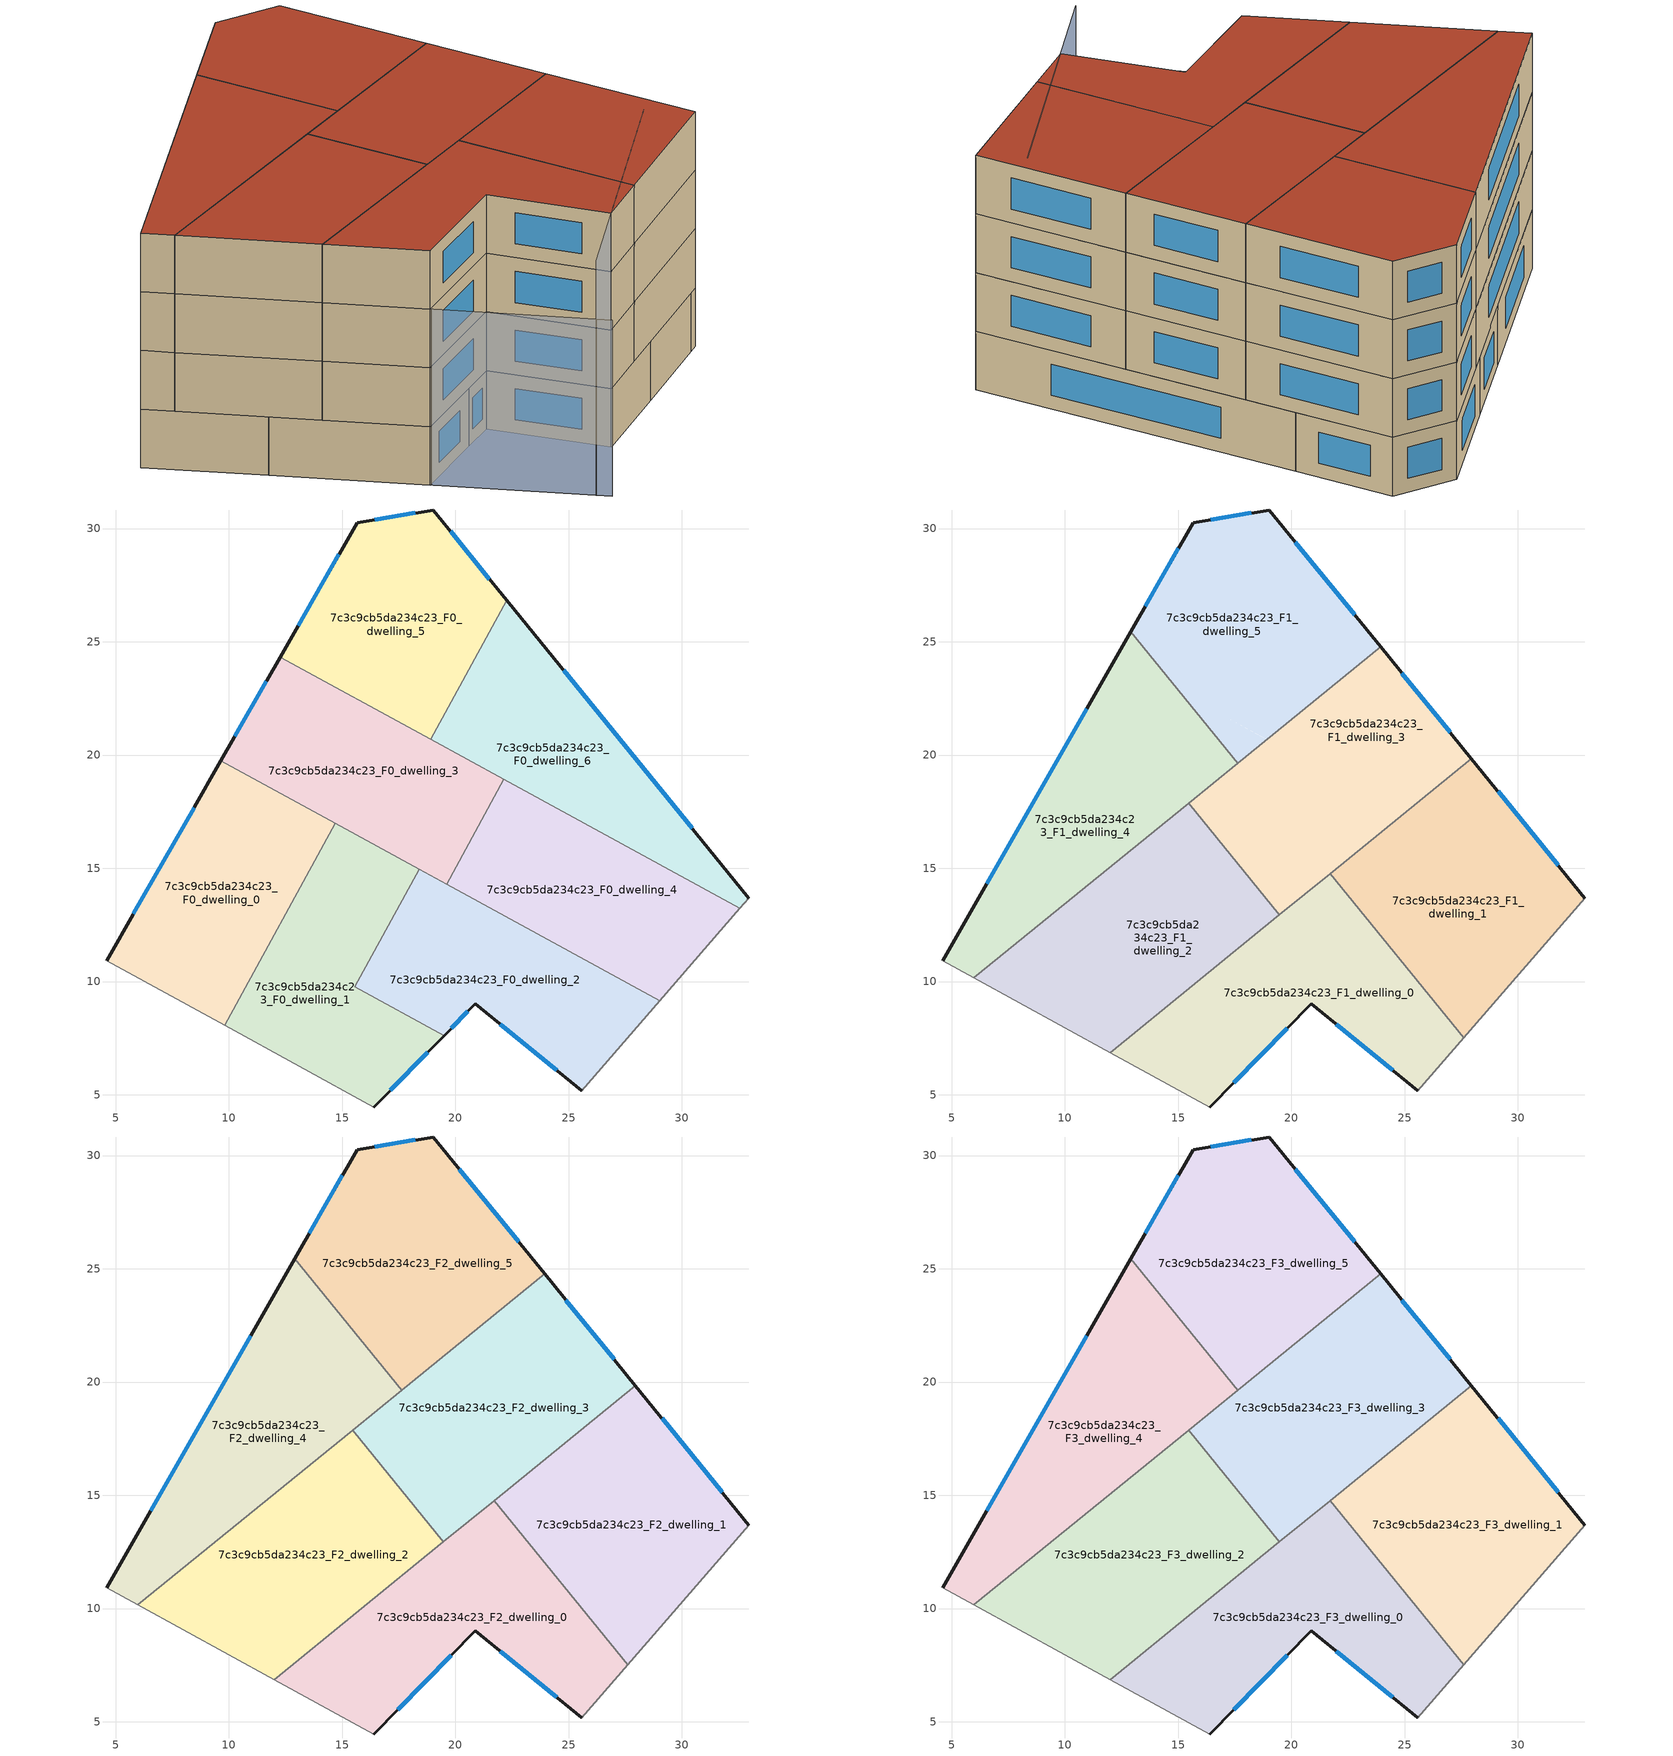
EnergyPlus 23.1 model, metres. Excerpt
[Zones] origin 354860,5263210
7c3c9cb5da234c23_F0_dwelling_0
 floor ground (EU_floor_Construction): 14.7,16.99 9.82,8.06 4.6,10.92 9.65,19.75 z0
 wall outside (EU_wall_Construction): 9.65,19.75 4.6,10.92 z0:3
 wall to 7c3c9cb5da234c23_F0_dwelling_1 (EU_wall_Construction): 9.82,8.06 14.7,16.99 z0:3
 wall adiabatic (EU_wall_Construction): 4.6,10.92 9.82,8.06 z0:3
 wall to 7c3c9cb5da234c23_F0_dwelling_3 (EU_wall_Construction): 14.7,16.99 9.65,19.75 z0:3
 window (EU_Window_Construction): 8.46,17.68 5.79,12.99 z0.7:2.3
7c3c9cb5da234c23_F0_dwelling_1
 floor ground (EU_floor_Construction): 18.41,14.96 15.57,9.76 19.5,7.61 16.4,4.46 9.82,8.06 14.7,16.99 z0
 wall outside (EU_wall_Construction): 16.4,4.46 19.5,7.61 z0:3
 wall to 7c3c9cb5da234c23_F0_dwelling_2 (EU_wall_Construction): 19.5,7.61 15.57,9.76 18.41,14.96 z0:3
 wall adiabatic (EU_wall_Construction): 9.82,8.06 16.4,4.46 z0:3
 wall to 7c3c9cb5da234c23_F0_dwelling_3 (EU_wall_Construction): 18.41,14.96 14.7,16.99 z0:3
 window (EU_Window_Construction): 17.13,5.2 18.77,6.87 z0.7:2.3
7c3c9cb5da234c23_F0_dwelling_2
 floor ground (EU_floor_Construction): 29.03,9.16 25.57,5.18 20.88,9.01 19.5,7.61 15.57,9.76 18.41,14.96 z0
 wall outside (EU_wall_Construction): 19.5,7.61 20.88,9.01 25.57,5.18 z0:3
 wall adiabatic (EU_wall_Construction): 25.57,5.18 29.03,9.16 z0:3
 wall to 7c3c9cb5da234c23_F0_dwelling_4 (EU_wall_Construction): 29.03,9.16 19.62,14.3 z0:3
 wall to 7c3c9cb5da234c23_F0_dwelling_3 (EU_wall_Construction): 19.62,14.3 18.41,14.96 z0:3
 window (EU_Window_Construction): 21.98,8.11 24.47,6.08 / 19.83,7.94 20.56,8.68 z0.7:2.3
 ceiling adiabatic (EU_roof_Construction): 19.48,12.95 15.57,9.76 20.53,13.8 18.41,14.96 18.18,14.54 z3
7c3c9cb5da234c23_F0_dwelling_3
 floor ground (EU_floor_Construction): 22.14,18.92 19.62,14.3 9.65,19.75 12.27,24.32 z0
 wall outside (EU_wall_Construction): 12.27,24.32 9.65,19.75 z0:3
 wall to 7c3c9cb5da234c23_F0_dwelling_4 (EU_wall_Construction): 19.62,14.3 22.14,18.92 z0:3
 wall to 7c3c9cb5da234c23_F0_dwelling_5 (EU_wall_Construction): 18.91,20.69 12.27,24.32 z0:3
 wall to 7c3c9cb5da234c23_F0_dwelling_6 (EU_wall_Construction): 22.14,18.93 18.91,20.69 z0:3
 window (EU_Window_Construction): 11.65,23.25 10.27,20.82 z0.7:2.3
 ceiling adiabatic (EU_roof_Construction): 17.37,15.53 15.47,17.88 17.64,19.64 15.08,22.79 12.27,24.32 9.65,19.75 z3
7c3c9cb5da234c23_F0_dwelling_4
 floor ground (EU_floor_Construction): 32.57,13.23 29.03,9.16 19.62,14.3 22.14,18.92 z0
 wall adiabatic (EU_wall_Construction): 29.03,9.16 32.57,13.23 z0:3
 wall to 7c3c9cb5da234c23_F0_dwelling_6 (EU_wall_Construction): 32.57,13.23 22.14,18.92 z0:3
7c3c9cb5da234c23_F0_dwelling_5
 floor ground (EU_floor_Construction): 19.03,30.82 22.27,26.84 18.91,20.69 12.27,24.32 15.66,30.26 z0
 wall outside (EU_wall_Construction): 22.27,26.84 19.03,30.82 15.66,30.26 12.27,24.32 z0:3
 wall to 7c3c9cb5da234c23_F0_dwelling_6 (EU_wall_Construction): 18.91,20.69 22.27,26.84 z0:3
 window (EU_Window_Construction): 18.24,30.69 16.45,30.39 / 21.5,27.77 19.79,29.88 / 14.86,28.86 13.06,25.72 z0.7:2.3
7c3c9cb5da234c23_F0_dwelling_6
 floor ground (EU_floor_Construction): 22.27,26.84 32.96,13.68 32.57,13.23 18.91,20.69 z0
 wall outside (EU_wall_Construction): 32.96,13.68 22.27,26.84 z0:3
 wall adiabatic (EU_wall_Construction): 32.57,13.23 32.96,13.68 z0:3
 window (EU_Window_Construction): 30.45,16.77 24.78,23.75 z0.7:2.3
7c3c9cb5da234c23_F1_dwelling_0
 floor to 7c3c9cb5da234c23_F0_dwelling_2 (EU_floor_Construction): 24.08,11.86 27.61,7.53 25.57,5.18 20.88,9.01 19.5,7.61 15.57,9.76 20.53,13.8 z3
 floor to 7c3c9cb5da234c23_F0_dwelling_1 (EU_floor_Construction): 19.5,7.61 16.4,4.46 12,6.87 15.57,9.77 z3
 floor to 7c3c9cb5da234c23_F0_dwelling_4 (EU_floor_Construction): 21.72,14.77 24.08,11.86 20.53,13.81 z3
 floor adiabatic (EU_floor_Construction): 19.5,7.61 15.57,9.76 12,6.87 15.57,9.77 z3
 wall outside (EU_wall_Construction): 16.4,4.46 20.88,9.01 25.57,5.18 z3:6
 wall adiabatic (EU_wall_Construction): 12,6.87 16.4,4.46 / 25.57,5.18 27.61,7.53 z3:6
 wall to 7c3c9cb5da234c23_F1_dwelling_1 (EU_wall_Construction): 27.61,7.53 21.72,14.77 z3:6
 wall to 7c3c9cb5da234c23_F1_dwelling_2 (EU_wall_Construction): 19.48,12.95 12,6.87 z3:6
 wall to 7c3c9cb5da234c23_F1_dwelling_3 (EU_wall_Construction): 21.72,14.77 19.48,12.95 z3:6
 window (EU_Window_Construction): 21.98,8.11 24.47,6.08 / 17.45,5.53 19.83,7.94 z3.7:5.3
7c3c9cb5da234c23_F1_dwelling_1
 floor to 7c3c9cb5da234c23_F0_dwelling_4 (EU_floor_Construction): 32.57,13.23 29.03,9.16 24.08,11.86 21.72,14.77 24.94,17.39 z3
 floor to 7c3c9cb5da234c23_F0_dwelling_2 (EU_floor_Construction): 29.03,9.16 27.61,7.53 24.08,11.86 z3
 floor to 7c3c9cb5da234c23_F0_dwelling_6 (EU_floor_Construction): 27.95,19.84 32.96,13.68 32.57,13.23 24.94,17.39 z3
 wall outside (EU_wall_Construction): 32.96,13.68 27.95,19.84 z3:6
 wall adiabatic (EU_wall_Construction): 27.61,7.53 32.96,13.68 z3:6
 wall to 7c3c9cb5da234c23_F1_dwelling_3 (EU_wall_Construction): 27.95,19.84 21.72,14.77 z3:6
 window (EU_Window_Construction): 31.79,15.13 29.13,18.4 z3.7:5.3
7c3c9cb5da234c23_F1_dwelling_2
 floor to 7c3c9cb5da234c23_F0_dwelling_1 (EU_floor_Construction): 17.37,15.53 18.18,14.54 15.57,9.77 12,6.87 9.82,8.06 14.7,16.99 z3
 floor to 7c3c9cb5da234c23_F0_dwelling_0 (EU_floor_Construction): 14.7,16.99 9.82,8.06 5.98,10.16 14.51,17.1 z3
 floor to 7c3c9cb5da234c23_F0_dwelling_2 (EU_floor_Construction): 18.18,14.54 19.48,12.95 15.57,9.77 z3
 floor adiabatic (EU_floor_Construction): 15.47,17.88 17.37,15.53 14.51,17.1 z3
 wall to 7c3c9cb5da234c23_F1_dwelling_3 (EU_wall_Construction): 19.48,12.95 15.47,17.88 z3:6
 wall adiabatic (EU_wall_Construction): 5.98,10.16 12,6.87 z3:6
 wall to 7c3c9cb5da234c23_F1_dwelling_4 (EU_wall_Construction): 15.47,17.88 5.98,10.16 z3:6
7c3c9cb5da234c23_F1_dwelling_3
 floor to 7c3c9cb5da234c23_F0_dwelling_3 (EU_floor_Construction): 22.14,18.92 19.62,14.3 17.37,15.53 15.47,17.88 18.92,20.69 z3
 floor to 7c3c9cb5da234c23_F0_dwelling_6 (EU_floor_Construction): 23.94,24.77 27.95,19.84 24.94,17.39 18.92,20.69 z3
 floor to 7c3c9cb5da234c23_F0_dwelling_1 (EU_floor_Construction): 18.41,14.96 18.18,14.54 17.37,15.53 z3
 floor to 7c3c9cb5da234c23_F0_dwelling_4 (EU_floor_Construction): 24.94,17.39 20.53,13.81 19.62,14.3 22.14,18.92 z3
 floor adiabatic (EU_floor_Construction): 20.53,13.81 19.48,12.95 18.18,14.54 18.41,14.96 18.02,15.18 z3
 wall outside (EU_wall_Construction): 27.95,19.84 23.94,24.77 z3:6
 wall to 7c3c9cb5da234c23_F1_dwelling_5 (EU_wall_Construction): 23.94,24.77 17.64,19.64 z3:6
 wall to 7c3c9cb5da234c23_F1_dwelling_4 (EU_wall_Construction): 17.64,19.64 15.46,17.88 z3:6
 window (EU_Window_Construction): 27.01,21 24.88,23.62 z3.7:5.3
7c3c9cb5da234c23_F1_dwelling_4
 floor to 7c3c9cb5da234c23_F0_dwelling_0 (EU_floor_Construction): 14.51,17.1 5.98,10.16 4.6,10.92 9.65,19.75 z3
 floor adiabatic (EU_floor_Construction): 15.08,22.79 17.64,19.64 14.51,17.1 9.65,19.75 12.27,24.32 z3
 floor to 7c3c9cb5da234c23_F0_dwelling_5 (EU_floor_Construction): 12.91,25.45 15.08,22.79 12.27,24.32 z3
 wall outside (EU_wall_Construction): 12.91,25.45 4.6,10.92 z3:6
 wall to 7c3c9cb5da234c23_F1_dwelling_5 (EU_wall_Construction): 17.64,19.64 12.91,25.45 z3:6
 wall adiabatic (EU_wall_Construction): 4.6,10.92 5.98,10.16 z3:6
 window (EU_Window_Construction): 10.96,22.04 6.55,14.33 z3.7:5.3
7c3c9cb5da234c23_F1_dwelling_5
 floor to 7c3c9cb5da234c23_F0_dwelling_5 (EU_floor_Construction): 19.03,30.82 22.27,26.84 18.91,20.69 15.08,22.79 12.91,25.45 15.66,30.26 z3
 floor to 7c3c9cb5da234c23_F0_dwelling_6 (EU_floor_Construction): 22.27,26.84 23.94,24.77 18.92,20.69 18.91,20.69 z3
 floor to 7c3c9cb5da234c23_F0_dwelling_3 (EU_floor_Construction): 18.92,20.69 17.64,19.64 15.08,22.79 z3
 wall outside (EU_wall_Construction): 23.94,24.77 19.03,30.82 15.66,30.26 12.91,25.45 z3:6
 window (EU_Window_Construction): 15.01,29.13 13.56,26.58 / 18.24,30.69 16.45,30.39 / 22.79,26.19 20.18,29.4 z3.7:5.3
7c3c9cb5da234c23_F2_dwelling_0
 floor to 7c3c9cb5da234c23_F1_dwelling_0 (EU_floor_Construction): 21.72,14.77 27.61,7.53 25.57,5.18 20.88,9.01 16.4,4.46 12,6.87 z6
 wall outside (EU_wall_Construction): 16.4,4.46 20.88,9.01 25.57,5.18 z6:9
 wall adiabatic (EU_wall_Construction): 12,6.87 16.4,4.46 / 25.57,5.18 27.61,7.53 z6:9
 wall to 7c3c9cb5da234c23_F2_dwelling_1 (EU_wall_Construction): 27.61,7.53 21.72,14.77 z6:9
 wall to 7c3c9cb5da234c23_F2_dwelling_2 (EU_wall_Construction): 19.48,12.95 12,6.87 z6:9
 wall to 7c3c9cb5da234c23_F2_dwelling_3 (EU_wall_Construction): 21.72,14.77 19.48,12.95 z6:9
 window (EU_Window_Construction): 21.98,8.11 24.47,6.08 / 17.45,5.53 19.83,7.94 z6.7:8.3
7c3c9cb5da234c23_F2_dwelling_1
 floor to 7c3c9cb5da234c23_F1_dwelling_1 (EU_floor_Construction): 27.95,19.84 32.96,13.68 27.61,7.53 21.72,14.77 z6
 wall outside (EU_wall_Construction): 32.96,13.68 27.95,19.84 z6:9
 wall adiabatic (EU_wall_Construction): 27.61,7.53 32.96,13.68 z6:9
 wall to 7c3c9cb5da234c23_F2_dwelling_3 (EU_wall_Construction): 27.95,19.84 21.72,14.77 z6:9
 window (EU_Window_Construction): 31.79,15.13 29.13,18.4 z6.7:8.3
7c3c9cb5da234c23_F2_dwelling_2
 floor to 7c3c9cb5da234c23_F1_dwelling_2 (EU_floor_Construction): 15.47,17.88 19.48,12.95 12,6.87 5.98,10.16 z6
 wall to 7c3c9cb5da234c23_F2_dwelling_3 (EU_wall_Construction): 19.48,12.95 15.47,17.88 z6:9
 wall adiabatic (EU_wall_Construction): 5.98,10.16 12,6.87 z6:9
 wall to 7c3c9cb5da234c23_F2_dwelling_4 (EU_wall_Construction): 15.47,17.88 5.98,10.16 z6:9
7c3c9cb5da234c23_F2_dwelling_3
 floor to 7c3c9cb5da234c23_F1_dwelling_3 (EU_floor_Construction): 23.94,24.77 27.95,19.84 19.48,12.95 15.47,17.88 z6
 wall outside (EU_wall_Construction): 27.95,19.84 23.94,24.77 z6:9
 wall to 7c3c9cb5da234c23_F2_dwelling_5 (EU_wall_Construction): 23.94,24.77 17.64,19.64 z6:9
 wall to 7c3c9cb5da234c23_F2_dwelling_4 (EU_wall_Construction): 17.64,19.64 15.46,17.88 z6:9
 window (EU_Window_Construction): 27.01,21 24.88,23.62 z6.7:8.3
7c3c9cb5da234c23_F2_dwelling_4
 floor to 7c3c9cb5da234c23_F1_dwelling_4 (EU_floor_Construction): 12.91,25.45 17.64,19.64 5.98,10.16 4.6,10.92 z6
 wall outside (EU_wall_Construction): 12.91,25.45 4.6,10.92 z6:9
 wall to 7c3c9cb5da234c23_F2_dwelling_5 (EU_wall_Construction): 17.64,19.64 12.91,25.45 z6:9
 wall adiabatic (EU_wall_Construction): 4.6,10.92 5.98,10.16 z6:9
 window (EU_Window_Construction): 10.96,22.04 6.55,14.33 z6.7:8.3
7c3c9cb5da234c23_F2_dwelling_5
 floor to 7c3c9cb5da234c23_F1_dwelling_5 (EU_floor_Construction): 19.03,30.82 23.94,24.77 17.64,19.64 12.91,25.45 15.66,30.26 z6
 wall outside (EU_wall_Construction): 23.94,24.77 19.03,30.82 15.66,30.26 12.91,25.45 z6:9
 window (EU_Window_Construction): 15.01,29.13 13.56,26.58 / 18.24,30.69 16.45,30.39 / 22.79,26.19 20.18,29.4 z6.7:8.3
7c3c9cb5da234c23_F3_dwelling_0
 floor to 7c3c9cb5da234c23_F2_dwelling_0 (EU_floor_Construction): 21.72,14.77 27.61,7.53 25.57,5.18 20.88,9.01 16.4,4.46 12,6.87 z9
 wall outside (EU_wall_Construction): 16.4,4.46 20.88,9.01 25.57,5.18 z9:12
 wall adiabatic (EU_wall_Construction): 12,6.87 16.4,4.46 / 25.57,5.18 27.61,7.53 z9:12
 wall to 7c3c9cb5da234c23_F3_dwelling_1 (EU_wall_Construction): 27.61,7.53 21.72,14.77 z9:12
 wall to 7c3c9cb5da234c23_F3_dwelling_2 (EU_wall_Construction): 19.48,12.95 12,6.87 z9:12
 wall to 7c3c9cb5da234c23_F3_dwelling_3 (EU_wall_Construction): 21.72,14.77 19.48,12.95 z9:12
 window (EU_Window_Construction): 21.98,8.11 24.47,6.08 / 17.45,5.53 19.83,7.94 z9.7:11.3
 roof outside (EU_roof_Construction): 25.57,5.18 27.61,7.53 21.72,14.77 12,6.87 16.4,4.46 20.88,9.01 z12
7c3c9cb5da234c23_F3_dwelling_1
 floor to 7c3c9cb5da234c23_F2_dwelling_1 (EU_floor_Construction): 27.95,19.84 32.96,13.68 27.61,7.53 21.72,14.77 z9
 wall outside (EU_wall_Construction): 32.96,13.68 27.95,19.84 z9:12
 wall adiabatic (EU_wall_Construction): 27.61,7.53 32.96,13.68 z9:12
 wall to 7c3c9cb5da234c23_F3_dwelling_3 (EU_wall_Construction): 27.95,19.84 21.72,14.77 z9:12
 window (EU_Window_Construction): 31.79,15.13 29.13,18.4 z9.7:11.3
 roof outside (EU_roof_Construction): 27.61,7.53 32.96,13.68 27.95,19.84 21.72,14.77 z12
7c3c9cb5da234c23_F3_dwelling_2
 floor to 7c3c9cb5da234c23_F2_dwelling_2 (EU_floor_Construction): 15.47,17.88 19.48,12.95 12,6.87 5.98,10.16 z9
 wall to 7c3c9cb5da234c23_F3_dwelling_3 (EU_wall_Construction): 19.48,12.95 15.47,17.88 z9:12
 wall adiabatic (EU_wall_Construction): 5.98,10.16 12,6.87 z9:12
 wall to 7c3c9cb5da234c23_F3_dwelling_4 (EU_wall_Construction): 15.47,17.88 5.98,10.16 z9:12
 roof outside (EU_roof_Construction): 19.48,12.95 15.47,17.88 5.98,10.16 12,6.87 z12
7c3c9cb5da234c23_F3_dwelling_3
 floor to 7c3c9cb5da234c23_F2_dwelling_3 (EU_floor_Construction): 23.94,24.77 27.95,19.84 19.48,12.95 15.47,17.88 z9
 wall outside (EU_wall_Construction): 27.95,19.84 23.94,24.77 z9:12
 wall to 7c3c9cb5da234c23_F3_dwelling_5 (EU_wall_Construction): 23.94,24.77 17.64,19.64 z9:12
 wall to 7c3c9cb5da234c23_F3_dwelling_4 (EU_wall_Construction): 17.64,19.64 15.46,17.88 z9:12
 window (EU_Window_Construction): 27.01,21 24.88,23.62 z9.7:11.3
 roof outside (EU_roof_Construction): 27.95,19.84 23.94,24.77 15.47,17.88 19.48,12.95 z12
7c3c9cb5da234c23_F3_dwelling_4
 floor to 7c3c9cb5da234c23_F2_dwelling_4 (EU_floor_Construction): 12.91,25.45 17.64,19.64 5.98,10.16 4.6,10.92 z9
 wall outside (EU_wall_Construction): 12.91,25.45 4.6,10.92 z9:12
 wall to 7c3c9cb5da234c23_F3_dwelling_5 (EU_wall_Construction): 17.64,19.64 12.91,25.45 z9:12
 wall adiabatic (EU_wall_Construction): 4.6,10.92 5.98,10.16 z9:12
 window (EU_Window_Construction): 10.96,22.04 6.55,14.33 z9.7:11.3
 roof outside (EU_roof_Construction): 17.64,19.64 12.91,25.45 4.6,10.92 5.98,10.16 z12
7c3c9cb5da234c23_F3_dwelling_5
 floor to 7c3c9cb5da234c23_F2_dwelling_5 (EU_floor_Construction): 19.03,30.82 23.94,24.77 17.64,19.64 12.91,25.45 15.66,30.26 z9
 wall outside (EU_wall_Construction): 23.94,24.77 19.03,30.82 15.66,30.26 12.91,25.45 z9:12
 window (EU_Window_Construction): 15.01,29.13 13.56,26.58 / 18.24,30.69 16.45,30.39 / 22.79,26.19 20.18,29.4 z9.7:11.3
 roof outside (EU_roof_Construction): 23.94,24.77 19.03,30.82 15.66,30.26 12.91,25.45 17.64,19.64 z12
shading: 4.63,10.98 23.82,0.42 z0:9; 23.16,0.78 30.87,14.83 z0:12
[Building]
EU S2 Campaign: North Axis=0; Terrain=City; Solar Distribution=FullExterior
[Site:Location]
Budapest.Ferenc.Liszt.Intl.AP: Latitude=47.437; Longitude=19.256; Time Zone=1; Elevation=185
[SizingPeriod:WeatherFileDays]
AnnualSizingPeriod: Begin Month=1; Begin Day of Month=1; End Month=12; End Day of Month=31; Day of Week for Start Day=Monday; Use Weather File Daylight Saving Period=No; Use Weather File Rain and Snow Indicators=No
[MATERIAL]
EU_InternalMass_Material: Roughness=MediumRough; Thickness=0.1; Conductivity=1; Density=1800; Specific Heat=900; Thermal Absorptance=0.9; Solar Absorptance=0.7; Visible Absorptance=0.7
[MATERIAL:NOMASS] Roughness=MediumRough; Thermal Absorptance=0.9; Solar Absorptance=0.7; Visible Absorptance=0.7
Name | Thermal Resistance
EU_wall_NoMass | 0.832559
EU_roof_NoMass | 1.39638
EU_floor_NoMass | 0.872794
[WINDOWMATERIAL:SIMPLEGLAZINGSYSTEM]
EU_Window_SimpleGlazing: UFactor=2.79869; Solar Heat Gain Coefficient=0.75; Visible Transmittance=0.75
[CONSTRUCTION]
EU_wall_Construction: EU_wall_NoMass
EU_roof_Construction: EU_roof_NoMass
EU_floor_Construction: EU_floor_NoMass
EU_Window_Construction: EU_Window_SimpleGlazing
EU_InternalMass_Construction: EU_InternalMass_Material
[ZONE] Type=1; Multiplier=1; Ceiling Height=autocalculate; Floor Area=autocalculate; Part of Total Floor Area=Yes
Name | Volume
7c3c9cb5da234c23_F0_dwelling_0 | 178.578
7c3c9cb5da234c23_F1_dwelling_0; 7c3c9cb5da234c23_F2_dwelling_0; 7c3c9cb5da234c23_F3_dwelling_0 | 208.339
7c3c9cb5da234c23_F0_dwelling_1 | 178.568
7c3c9cb5da234c23_F1_dwelling_1; 7c3c9cb5da234c23_F2_dwelling_1; 7c3c9cb5da234c23_F3_dwelling_1 | 208.332
7c3c9cb5da234c23_F0_dwelling_2 | 178.552
7c3c9cb5da234c23_F1_dwelling_2; 7c3c9cb5da234c23_F2_dwelling_2; 7c3c9cb5da234c23_F3_dwelling_2 | 208.331
7c3c9cb5da234c23_F0_dwelling_3; 7c3c9cb5da234c23_F0_dwelling_6 | 178.581
7c3c9cb5da234c23_F1_dwelling_3; 7c3c9cb5da234c23_F2_dwelling_3; 7c3c9cb5da234c23_F3_dwelling_3 | 208.318
7c3c9cb5da234c23_F0_dwelling_4 | 178.567
7c3c9cb5da234c23_F1_dwelling_4; 7c3c9cb5da234c23_F2_dwelling_4; 7c3c9cb5da234c23_F3_dwelling_4 | 208.337
7c3c9cb5da234c23_F0_dwelling_5 | 178.545
7c3c9cb5da234c23_F1_dwelling_5; 7c3c9cb5da234c23_F2_dwelling_5; 7c3c9cb5da234c23_F3_dwelling_5 | 208.336
[INTERNALMASS] Construction=EU_InternalMass_Construction
Name | Zone or ZoneList | Surface Area
7c3c9cb5da234c23_F0_dwelling_0_EU_InternalMass | 7c3c9cb5da234c23_F0_dwelling_0 | 59.5256
7c3c9cb5da234c23_F0_dwelling_1_EU_InternalMass | 7c3c9cb5da234c23_F0_dwelling_1 | 59.5225
7c3c9cb5da234c23_F0_dwelling_2_EU_InternalMass | 7c3c9cb5da234c23_F0_dwelling_2 | 59.5172
7c3c9cb5da234c23_F0_dwelling_3_EU_InternalMass | 7c3c9cb5da234c23_F0_dwelling_3 | 59.5267
7c3c9cb5da234c23_F0_dwelling_4_EU_InternalMass | 7c3c9cb5da234c23_F0_dwelling_4 | 59.5235
7c3c9cb5da234c23_F0_dwelling_5_EU_InternalMass | 7c3c9cb5da234c23_F0_dwelling_5 | 59.5151
7c3c9cb5da234c23_F0_dwelling_6_EU_InternalMass | 7c3c9cb5da234c23_F0_dwelling_6 | 59.5248
7c3c9cb5da234c23_F1_dwelling_0_EU_InternalMass | 7c3c9cb5da234c23_F1_dwelling_0 | 69.4456
7c3c9cb5da234c23_F1_dwelling_1_EU_InternalMass | 7c3c9cb5da234c23_F1_dwelling_1 | 69.4444
7c3c9cb5da234c23_F1_dwelling_2_EU_InternalMass | 7c3c9cb5da234c23_F1_dwelling_2 | 69.4429
7c3c9cb5da234c23_F1_dwelling_3_EU_InternalMass | 7c3c9cb5da234c23_F1_dwelling_3 | 69.4388
7c3c9cb5da234c23_F1_dwelling_4_EU_InternalMass | 7c3c9cb5da234c23_F1_dwelling_4 | 69.4458
7c3c9cb5da234c23_F1_dwelling_5_EU_InternalMass | 7c3c9cb5da234c23_F1_dwelling_5 | 69.4444
7c3c9cb5da234c23_F2_dwelling_0_EU_InternalMass | 7c3c9cb5da234c23_F2_dwelling_0 | 69.4456
7c3c9cb5da234c23_F2_dwelling_1_EU_InternalMass | 7c3c9cb5da234c23_F2_dwelling_1 | 69.4444
7c3c9cb5da234c23_F2_dwelling_2_EU_InternalMass | 7c3c9cb5da234c23_F2_dwelling_2 | 69.4429
7c3c9cb5da234c23_F2_dwelling_3_EU_InternalMass | 7c3c9cb5da234c23_F2_dwelling_3 | 69.4388
7c3c9cb5da234c23_F2_dwelling_4_EU_InternalMass | 7c3c9cb5da234c23_F2_dwelling_4 | 69.4458
7c3c9cb5da234c23_F2_dwelling_5_EU_InternalMass | 7c3c9cb5da234c23_F2_dwelling_5 | 69.4444
7c3c9cb5da234c23_F3_dwelling_0_EU_InternalMass | 7c3c9cb5da234c23_F3_dwelling_0 | 69.4456
7c3c9cb5da234c23_F3_dwelling_1_EU_InternalMass | 7c3c9cb5da234c23_F3_dwelling_1 | 69.4444
7c3c9cb5da234c23_F3_dwelling_2_EU_InternalMass | 7c3c9cb5da234c23_F3_dwelling_2 | 69.4429
7c3c9cb5da234c23_F3_dwelling_3_EU_InternalMass | 7c3c9cb5da234c23_F3_dwelling_3 | 69.4388
7c3c9cb5da234c23_F3_dwelling_4_EU_InternalMass | 7c3c9cb5da234c23_F3_dwelling_4 | 69.4458
7c3c9cb5da234c23_F3_dwelling_5_EU_InternalMass | 7c3c9cb5da234c23_F3_dwelling_5 | 69.4444
[OTHEREQUIPMENT] Fuel Type=Electricity; Design Level Calculation Method=Watts/Area; Power per Zone Floor Area=1; Fraction Latent=0; Fraction Radiant=0; Fraction Lost=0; Carbon Dioxide Generation Rate=0; EndUse Subcategory=EU_Step8_InternalGains
Name | Zone or ZoneList or Space or SpaceList | Schedule
EU_Step8_InternalGain_7c3c9cb5da234c23_F0_dwelling_0_f000 | 7c3c9cb5da234c23_F0_dwelling_0 | EU_Step8_GainSchedule_7c3c9cb5da234c23_F0_dwelling_0_f000
EU_Step8_InternalGain_7c3c9cb5da234c23_F0_dwelling_1_f000 | 7c3c9cb5da234c23_F0_dwelling_1 | EU_Step8_GainSchedule_7c3c9cb5da234c23_F0_dwelling_1_f000
EU_Step8_InternalGain_7c3c9cb5da234c23_F0_dwelling_2_f000 | 7c3c9cb5da234c23_F0_dwelling_2 | EU_Step8_GainSchedule_7c3c9cb5da234c23_F0_dwelling_2_f000
EU_Step8_InternalGain_7c3c9cb5da234c23_F0_dwelling_3_f000 | 7c3c9cb5da234c23_F0_dwelling_3 | EU_Step8_GainSchedule_7c3c9cb5da234c23_F0_dwelling_3_f000
EU_Step8_InternalGain_7c3c9cb5da234c23_F0_dwelling_4_f000 | 7c3c9cb5da234c23_F0_dwelling_4 | EU_Step8_GainSchedule_7c3c9cb5da234c23_F0_dwelling_4_f000
EU_Step8_InternalGain_7c3c9cb5da234c23_F0_dwelling_5_f000 | 7c3c9cb5da234c23_F0_dwelling_5 | EU_Step8_GainSchedule_7c3c9cb5da234c23_F0_dwelling_5_f000
EU_Step8_InternalGain_7c3c9cb5da234c23_F0_dwelling_6_f000 | 7c3c9cb5da234c23_F0_dwelling_6 | EU_Step8_GainSchedule_7c3c9cb5da234c23_F0_dwelling_6_f000
EU_Step8_InternalGain_7c3c9cb5da234c23_F1_dwelling_0_f000 | 7c3c9cb5da234c23_F1_dwelling_0 | EU_Step8_GainSchedule_7c3c9cb5da234c23_F1_dwelling_0_f000
EU_Step8_InternalGain_7c3c9cb5da234c23_F1_dwelling_1_f000 | 7c3c9cb5da234c23_F1_dwelling_1 | EU_Step8_GainSchedule_7c3c9cb5da234c23_F1_dwelling_1_f000
EU_Step8_InternalGain_7c3c9cb5da234c23_F1_dwelling_2_f000 | 7c3c9cb5da234c23_F1_dwelling_2 | EU_Step8_GainSchedule_7c3c9cb5da234c23_F1_dwelling_2_f000
EU_Step8_InternalGain_7c3c9cb5da234c23_F1_dwelling_3_f000 | 7c3c9cb5da234c23_F1_dwelling_3 | EU_Step8_GainSchedule_7c3c9cb5da234c23_F1_dwelling_3_f000
EU_Step8_InternalGain_7c3c9cb5da234c23_F1_dwelling_4_f000 | 7c3c9cb5da234c23_F1_dwelling_4 | EU_Step8_GainSchedule_7c3c9cb5da234c23_F1_dwelling_4_f000
EU_Step8_InternalGain_7c3c9cb5da234c23_F1_dwelling_5_f000 | 7c3c9cb5da234c23_F1_dwelling_5 | EU_Step8_GainSchedule_7c3c9cb5da234c23_F1_dwelling_5_f000
EU_Step8_InternalGain_7c3c9cb5da234c23_F2_dwelling_0_f000 | 7c3c9cb5da234c23_F2_dwelling_0 | EU_Step8_GainSchedule_7c3c9cb5da234c23_F2_dwelling_0_f000
EU_Step8_InternalGain_7c3c9cb5da234c23_F2_dwelling_1_f000 | 7c3c9cb5da234c23_F2_dwelling_1 | EU_Step8_GainSchedule_7c3c9cb5da234c23_F2_dwelling_1_f000
EU_Step8_InternalGain_7c3c9cb5da234c23_F2_dwelling_2_f000 | 7c3c9cb5da234c23_F2_dwelling_2 | EU_Step8_GainSchedule_7c3c9cb5da234c23_F2_dwelling_2_f000
EU_Step8_InternalGain_7c3c9cb5da234c23_F2_dwelling_3_f000 | 7c3c9cb5da234c23_F2_dwelling_3 | EU_Step8_GainSchedule_7c3c9cb5da234c23_F2_dwelling_3_f000
EU_Step8_InternalGain_7c3c9cb5da234c23_F2_dwelling_4_f000 | 7c3c9cb5da234c23_F2_dwelling_4 | EU_Step8_GainSchedule_7c3c9cb5da234c23_F2_dwelling_4_f000
EU_Step8_InternalGain_7c3c9cb5da234c23_F2_dwelling_5_f000 | 7c3c9cb5da234c23_F2_dwelling_5 | EU_Step8_GainSchedule_7c3c9cb5da234c23_F2_dwelling_5_f000
EU_Step8_InternalGain_7c3c9cb5da234c23_F3_dwelling_0_f000 | 7c3c9cb5da234c23_F3_dwelling_0 | EU_Step8_GainSchedule_7c3c9cb5da234c23_F3_dwelling_0_f000
EU_Step8_InternalGain_7c3c9cb5da234c23_F3_dwelling_1_f000 | 7c3c9cb5da234c23_F3_dwelling_1 | EU_Step8_GainSchedule_7c3c9cb5da234c23_F3_dwelling_1_f000
EU_Step8_InternalGain_7c3c9cb5da234c23_F3_dwelling_2_f000 | 7c3c9cb5da234c23_F3_dwelling_2 | EU_Step8_GainSchedule_7c3c9cb5da234c23_F3_dwelling_2_f000
EU_Step8_InternalGain_7c3c9cb5da234c23_F3_dwelling_3_f000 | 7c3c9cb5da234c23_F3_dwelling_3 | EU_Step8_GainSchedule_7c3c9cb5da234c23_F3_dwelling_3_f000
EU_Step8_InternalGain_7c3c9cb5da234c23_F3_dwelling_4_f000 | 7c3c9cb5da234c23_F3_dwelling_4 | EU_Step8_GainSchedule_7c3c9cb5da234c23_F3_dwelling_4_f000
EU_Step8_InternalGain_7c3c9cb5da234c23_F3_dwelling_5_f000 | 7c3c9cb5da234c23_F3_dwelling_5 | EU_Step8_GainSchedule_7c3c9cb5da234c23_F3_dwelling_5_f000
[ZONEVENTILATION:DESIGNFLOWRATE] Schedule=EU_AlwaysOn; Design Flow Rate Calculation Method=AirChanges/Hour; Air Changes per Hour=0.475469; Ventilation Type=Natural; Fan Pressure Rise=0; Fan Total Efficiency=1; Constant Term Coefficient=1; Temperature Term Coefficient=0; Velocity Term Coefficient=0; Velocity Squared Term Coefficient=0; Minimum Indoor Temperature=-100; Maximum Indoor Temperature=100; Delta Temperature=-100; Minimum Outdoor Temperature=-100; Maximum Outdoor Temperature=100; Maximum Wind Speed=40
Name | Zone or ZoneList or Space or SpaceList
EU_ConstantAir_7c3c9cb5da234c23_F0_dwelling_0 | 7c3c9cb5da234c23_F0_dwelling_0
EU_ConstantAir_7c3c9cb5da234c23_F0_dwelling_1 | 7c3c9cb5da234c23_F0_dwelling_1
EU_ConstantAir_7c3c9cb5da234c23_F0_dwelling_2 | 7c3c9cb5da234c23_F0_dwelling_2
EU_ConstantAir_7c3c9cb5da234c23_F0_dwelling_3 | 7c3c9cb5da234c23_F0_dwelling_3
EU_ConstantAir_7c3c9cb5da234c23_F0_dwelling_4 | 7c3c9cb5da234c23_F0_dwelling_4
EU_ConstantAir_7c3c9cb5da234c23_F0_dwelling_5 | 7c3c9cb5da234c23_F0_dwelling_5
EU_ConstantAir_7c3c9cb5da234c23_F0_dwelling_6 | 7c3c9cb5da234c23_F0_dwelling_6
EU_ConstantAir_7c3c9cb5da234c23_F1_dwelling_0 | 7c3c9cb5da234c23_F1_dwelling_0
EU_ConstantAir_7c3c9cb5da234c23_F1_dwelling_1 | 7c3c9cb5da234c23_F1_dwelling_1
EU_ConstantAir_7c3c9cb5da234c23_F1_dwelling_2 | 7c3c9cb5da234c23_F1_dwelling_2
EU_ConstantAir_7c3c9cb5da234c23_F1_dwelling_3 | 7c3c9cb5da234c23_F1_dwelling_3
EU_ConstantAir_7c3c9cb5da234c23_F1_dwelling_4 | 7c3c9cb5da234c23_F1_dwelling_4
EU_ConstantAir_7c3c9cb5da234c23_F1_dwelling_5 | 7c3c9cb5da234c23_F1_dwelling_5
EU_ConstantAir_7c3c9cb5da234c23_F2_dwelling_0 | 7c3c9cb5da234c23_F2_dwelling_0
EU_ConstantAir_7c3c9cb5da234c23_F2_dwelling_1 | 7c3c9cb5da234c23_F2_dwelling_1
EU_ConstantAir_7c3c9cb5da234c23_F2_dwelling_2 | 7c3c9cb5da234c23_F2_dwelling_2
EU_ConstantAir_7c3c9cb5da234c23_F2_dwelling_3 | 7c3c9cb5da234c23_F2_dwelling_3
EU_ConstantAir_7c3c9cb5da234c23_F2_dwelling_4 | 7c3c9cb5da234c23_F2_dwelling_4
EU_ConstantAir_7c3c9cb5da234c23_F2_dwelling_5 | 7c3c9cb5da234c23_F2_dwelling_5
EU_ConstantAir_7c3c9cb5da234c23_F3_dwelling_0 | 7c3c9cb5da234c23_F3_dwelling_0
EU_ConstantAir_7c3c9cb5da234c23_F3_dwelling_1 | 7c3c9cb5da234c23_F3_dwelling_1
EU_ConstantAir_7c3c9cb5da234c23_F3_dwelling_2 | 7c3c9cb5da234c23_F3_dwelling_2
EU_ConstantAir_7c3c9cb5da234c23_F3_dwelling_3 | 7c3c9cb5da234c23_F3_dwelling_3
EU_ConstantAir_7c3c9cb5da234c23_F3_dwelling_4 | 7c3c9cb5da234c23_F3_dwelling_4
EU_ConstantAir_7c3c9cb5da234c23_F3_dwelling_5 | 7c3c9cb5da234c23_F3_dwelling_5
[HVACTEMPLATE:THERMOSTAT] Constant Heating Setpoint=20; Constant Cooling Setpoint=50
EU_HeatOnly_7c3c9cb5da234c23_F0_dwelling_0; EU_HeatOnly_7c3c9cb5da234c23_F0_dwelling_1; EU_HeatOnly_7c3c9cb5da234c23_F0_dwelling_2; EU_HeatOnly_7c3c9cb5da234c23_F0_dwelling_3; EU_HeatOnly_7c3c9cb5da234c23_F0_dwelling_4; EU_HeatOnly_7c3c9cb5da234c23_F0_dwelling_5; EU_HeatOnly_7c3c9cb5da234c23_F0_dwelling_6; EU_HeatOnly_7c3c9cb5da234c23_F1_dwelling_0; EU_HeatOnly_7c3c9cb5da234c23_F1_dwelling_1; EU_HeatOnly_7c3c9cb5da234c23_F1_dwelling_2; EU_HeatOnly_7c3c9cb5da234c23_F1_dwelling_3; EU_HeatOnly_7c3c9cb5da234c23_F1_dwelling_4; EU_HeatOnly_7c3c9cb5da234c23_F1_dwelling_5; EU_HeatOnly_7c3c9cb5da234c23_F2_dwelling_0; EU_HeatOnly_7c3c9cb5da234c23_F2_dwelling_1; EU_HeatOnly_7c3c9cb5da234c23_F2_dwelling_2; EU_HeatOnly_7c3c9cb5da234c23_F2_dwelling_3; EU_HeatOnly_7c3c9cb5da234c23_F2_dwelling_4; EU_HeatOnly_7c3c9cb5da234c23_F2_dwelling_5; EU_HeatOnly_7c3c9cb5da234c23_F3_dwelling_0; EU_HeatOnly_7c3c9cb5da234c23_F3_dwelling_1; EU_HeatOnly_7c3c9cb5da234c23_F3_dwelling_2; EU_HeatOnly_7c3c9cb5da234c23_F3_dwelling_3; EU_HeatOnly_7c3c9cb5da234c23_F3_dwelling_4; EU_HeatOnly_7c3c9cb5da234c23_F3_dwelling_5
[HVACTEMPLATE:ZONE:IDEALLOADSAIRSYSTEM] System Availability Schedule=EU_AlwaysOn; Maximum Heating Supply Air Temperature=50; Minimum Cooling Supply Air Temperature=13; Maximum Heating Supply Air Humidity Ratio=0.0156; Minimum Cooling Supply Air Humidity Ratio=0.0077; Heating Limit=NoLimit; Cooling Limit=NoLimit; Heating Availability Schedule=EU_AlwaysOn; Cooling Availability Schedule=EU_CoolingOff; Dehumidification Control Type=ConstantSensibleHeatRatio; Cooling Sensible Heat Ratio=0.7; Dehumidification Setpoint=60; Humidification Control Type=None; Humidification Setpoint=30; Outdoor Air Method=None; Outdoor Air Flow Rate per Person=0.00944; Outdoor Air Flow Rate per Zone Floor Area=0; Outdoor Air Flow Rate per Zone=0; Demand Controlled Ventilation Type=None; Outdoor Air Economizer Type=NoEconomizer; Heat Recovery Type=None; Sensible Heat Recovery Effectiveness=0.7; Latent Heat Recovery Effectiveness=0.65
Name | Template Thermostat
7c3c9cb5da234c23_F0_dwelling_0 | EU_HeatOnly_7c3c9cb5da234c23_F0_dwelling_0
7c3c9cb5da234c23_F0_dwelling_1 | EU_HeatOnly_7c3c9cb5da234c23_F0_dwelling_1
7c3c9cb5da234c23_F0_dwelling_2 | EU_HeatOnly_7c3c9cb5da234c23_F0_dwelling_2
7c3c9cb5da234c23_F0_dwelling_3 | EU_HeatOnly_7c3c9cb5da234c23_F0_dwelling_3
7c3c9cb5da234c23_F0_dwelling_4 | EU_HeatOnly_7c3c9cb5da234c23_F0_dwelling_4
7c3c9cb5da234c23_F0_dwelling_5 | EU_HeatOnly_7c3c9cb5da234c23_F0_dwelling_5
7c3c9cb5da234c23_F0_dwelling_6 | EU_HeatOnly_7c3c9cb5da234c23_F0_dwelling_6
7c3c9cb5da234c23_F1_dwelling_0 | EU_HeatOnly_7c3c9cb5da234c23_F1_dwelling_0
7c3c9cb5da234c23_F1_dwelling_1 | EU_HeatOnly_7c3c9cb5da234c23_F1_dwelling_1
7c3c9cb5da234c23_F1_dwelling_2 | EU_HeatOnly_7c3c9cb5da234c23_F1_dwelling_2
7c3c9cb5da234c23_F1_dwelling_3 | EU_HeatOnly_7c3c9cb5da234c23_F1_dwelling_3
7c3c9cb5da234c23_F1_dwelling_4 | EU_HeatOnly_7c3c9cb5da234c23_F1_dwelling_4
7c3c9cb5da234c23_F1_dwelling_5 | EU_HeatOnly_7c3c9cb5da234c23_F1_dwelling_5
7c3c9cb5da234c23_F2_dwelling_0 | EU_HeatOnly_7c3c9cb5da234c23_F2_dwelling_0
7c3c9cb5da234c23_F2_dwelling_1 | EU_HeatOnly_7c3c9cb5da234c23_F2_dwelling_1
7c3c9cb5da234c23_F2_dwelling_2 | EU_HeatOnly_7c3c9cb5da234c23_F2_dwelling_2
7c3c9cb5da234c23_F2_dwelling_3 | EU_HeatOnly_7c3c9cb5da234c23_F2_dwelling_3
7c3c9cb5da234c23_F2_dwelling_4 | EU_HeatOnly_7c3c9cb5da234c23_F2_dwelling_4
7c3c9cb5da234c23_F2_dwelling_5 | EU_HeatOnly_7c3c9cb5da234c23_F2_dwelling_5
7c3c9cb5da234c23_F3_dwelling_0 | EU_HeatOnly_7c3c9cb5da234c23_F3_dwelling_0
7c3c9cb5da234c23_F3_dwelling_1 | EU_HeatOnly_7c3c9cb5da234c23_F3_dwelling_1
7c3c9cb5da234c23_F3_dwelling_2 | EU_HeatOnly_7c3c9cb5da234c23_F3_dwelling_2
7c3c9cb5da234c23_F3_dwelling_3 | EU_HeatOnly_7c3c9cb5da234c23_F3_dwelling_3
7c3c9cb5da234c23_F3_dwelling_4 | EU_HeatOnly_7c3c9cb5da234c23_F3_dwelling_4
7c3c9cb5da234c23_F3_dwelling_5 | EU_HeatOnly_7c3c9cb5da234c23_F3_dwelling_5
[SIZING:ZONE] Zone Cooling Design Supply Air Temperature Input Method=SupplyAirTemperature; Zone Cooling Design Supply Air Temperature=13; Zone Heating Design Supply Air Temperature Input Method=SupplyAirTemperature; Zone Heating Design Supply Air Temperature=50; Zone Cooling Design Supply Air Humidity Ratio=0.008; Zone Heating Design Supply Air Humidity Ratio=0.008; Cooling Design Air Flow Method=DesignDay; Cooling Design Air Flow Rate=0; Cooling Minimum Air Flow per Zone Floor Area=0.000762; Cooling Minimum Air Flow=0; Cooling Minimum Air Flow Fraction=0.2; Heating Design Air Flow Method=DesignDay; Heating Design Air Flow Rate=0; Heating Maximum Air Flow per Zone Floor Area=0.002032; Heating Maximum Air Flow=0.141576; Heating Maximum Air Flow Fraction=0.3; Account for Dedicated Outdoor Air System=No; Dedicated Outdoor Air System Control Strategy=NeutralSupplyAir; Dedicated Outdoor Air Low Setpoint Temperature for Design=autosize; Dedicated Outdoor Air High Setpoint Temperature for Design=autosize; Zone Load Sizing Method=Sensible Load Only No Latent Load; Zone Latent Cooling Design Supply Air Humidity Ratio Input Method=HumidityRatioDifference; Zone Cooling Design Supply Air Humidity Ratio Difference=0.005; Zone Latent Heating Design Supply Air Humidity Ratio Input Method=HumidityRatioDifference; Zone Humidification Design Supply Air Humidity Ratio Difference=0.005
7c3c9cb5da234c23_F0_dwelling_0; 7c3c9cb5da234c23_F0_dwelling_1; 7c3c9cb5da234c23_F0_dwelling_2; 7c3c9cb5da234c23_F0_dwelling_3; 7c3c9cb5da234c23_F0_dwelling_4; 7c3c9cb5da234c23_F0_dwelling_5; 7c3c9cb5da234c23_F0_dwelling_6; 7c3c9cb5da234c23_F1_dwelling_0; 7c3c9cb5da234c23_F1_dwelling_1; 7c3c9cb5da234c23_F1_dwelling_2; 7c3c9cb5da234c23_F1_dwelling_3; 7c3c9cb5da234c23_F1_dwelling_4; 7c3c9cb5da234c23_F1_dwelling_5; 7c3c9cb5da234c23_F2_dwelling_0; 7c3c9cb5da234c23_F2_dwelling_1; 7c3c9cb5da234c23_F2_dwelling_2; 7c3c9cb5da234c23_F2_dwelling_3; 7c3c9cb5da234c23_F2_dwelling_4; 7c3c9cb5da234c23_F2_dwelling_5; 7c3c9cb5da234c23_F3_dwelling_0; 7c3c9cb5da234c23_F3_dwelling_1; 7c3c9cb5da234c23_F3_dwelling_2; 7c3c9cb5da234c23_F3_dwelling_3; 7c3c9cb5da234c23_F3_dwelling_4; 7c3c9cb5da234c23_F3_dwelling_5
[SCHEDULE:CONSTANT]
Name | Hourly Value
EU_AlwaysOn | 1
EU_CoolingOff | 0
[SCHEDULE:FILE] Column Number=1; Rows to Skip at Top=0; Number of Hours of Data=8760; Column Separator=Comma; Interpolate to Timestep=No; Minutes per Item=60; Adjust Schedule for Daylight Savings=Yes
Name | File
EU_Step8_GainSchedule_7c3c9cb5da234c23_F0_dwelling_0_f000 | ../../schedules/7c3c9cb5da234c23/7c3c9cb5da234c23_F0_dwelling_0_f000_gain.csv
EU_Step8_GainSchedule_7c3c9cb5da234c23_F0_dwelling_1_f000 | ../../schedules/7c3c9cb5da234c23/7c3c9cb5da234c23_F0_dwelling_1_f000_gain.csv
EU_Step8_GainSchedule_7c3c9cb5da234c23_F0_dwelling_2_f000 | ../../schedules/7c3c9cb5da234c23/7c3c9cb5da234c23_F0_dwelling_2_f000_gain.csv
EU_Step8_GainSchedule_7c3c9cb5da234c23_F0_dwelling_3_f000 | ../../schedules/7c3c9cb5da234c23/7c3c9cb5da234c23_F0_dwelling_3_f000_gain.csv
EU_Step8_GainSchedule_7c3c9cb5da234c23_F0_dwelling_4_f000 | ../../schedules/7c3c9cb5da234c23/7c3c9cb5da234c23_F0_dwelling_4_f000_gain.csv
EU_Step8_GainSchedule_7c3c9cb5da234c23_F0_dwelling_5_f000 | ../../schedules/7c3c9cb5da234c23/7c3c9cb5da234c23_F0_dwelling_5_f000_gain.csv
EU_Step8_GainSchedule_7c3c9cb5da234c23_F0_dwelling_6_f000 | ../../schedules/7c3c9cb5da234c23/7c3c9cb5da234c23_F0_dwelling_6_f000_gain.csv
EU_Step8_GainSchedule_7c3c9cb5da234c23_F1_dwelling_0_f000 | ../../schedules/7c3c9cb5da234c23/7c3c9cb5da234c23_F1_dwelling_0_f000_gain.csv
EU_Step8_GainSchedule_7c3c9cb5da234c23_F1_dwelling_1_f000 | ../../schedules/7c3c9cb5da234c23/7c3c9cb5da234c23_F1_dwelling_1_f000_gain.csv
EU_Step8_GainSchedule_7c3c9cb5da234c23_F1_dwelling_2_f000 | ../../schedules/7c3c9cb5da234c23/7c3c9cb5da234c23_F1_dwelling_2_f000_gain.csv
EU_Step8_GainSchedule_7c3c9cb5da234c23_F1_dwelling_3_f000 | ../../schedules/7c3c9cb5da234c23/7c3c9cb5da234c23_F1_dwelling_3_f000_gain.csv
EU_Step8_GainSchedule_7c3c9cb5da234c23_F1_dwelling_4_f000 | ../../schedules/7c3c9cb5da234c23/7c3c9cb5da234c23_F1_dwelling_4_f000_gain.csv
EU_Step8_GainSchedule_7c3c9cb5da234c23_F1_dwelling_5_f000 | ../../schedules/7c3c9cb5da234c23/7c3c9cb5da234c23_F1_dwelling_5_f000_gain.csv
EU_Step8_GainSchedule_7c3c9cb5da234c23_F2_dwelling_0_f000 | ../../schedules/7c3c9cb5da234c23/7c3c9cb5da234c23_F2_dwelling_0_f000_gain.csv
EU_Step8_GainSchedule_7c3c9cb5da234c23_F2_dwelling_1_f000 | ../../schedules/7c3c9cb5da234c23/7c3c9cb5da234c23_F2_dwelling_1_f000_gain.csv
EU_Step8_GainSchedule_7c3c9cb5da234c23_F2_dwelling_2_f000 | ../../schedules/7c3c9cb5da234c23/7c3c9cb5da234c23_F2_dwelling_2_f000_gain.csv
EU_Step8_GainSchedule_7c3c9cb5da234c23_F2_dwelling_3_f000 | ../../schedules/7c3c9cb5da234c23/7c3c9cb5da234c23_F2_dwelling_3_f000_gain.csv
EU_Step8_GainSchedule_7c3c9cb5da234c23_F2_dwelling_4_f000 | ../../schedules/7c3c9cb5da234c23/7c3c9cb5da234c23_F2_dwelling_4_f000_gain.csv
EU_Step8_GainSchedule_7c3c9cb5da234c23_F2_dwelling_5_f000 | ../../schedules/7c3c9cb5da234c23/7c3c9cb5da234c23_F2_dwelling_5_f000_gain.csv
EU_Step8_GainSchedule_7c3c9cb5da234c23_F3_dwelling_0_f000 | ../../schedules/7c3c9cb5da234c23/7c3c9cb5da234c23_F3_dwelling_0_f000_gain.csv
EU_Step8_GainSchedule_7c3c9cb5da234c23_F3_dwelling_1_f000 | ../../schedules/7c3c9cb5da234c23/7c3c9cb5da234c23_F3_dwelling_1_f000_gain.csv
EU_Step8_GainSchedule_7c3c9cb5da234c23_F3_dwelling_2_f000 | ../../schedules/7c3c9cb5da234c23/7c3c9cb5da234c23_F3_dwelling_2_f000_gain.csv
EU_Step8_GainSchedule_7c3c9cb5da234c23_F3_dwelling_3_f000 | ../../schedules/7c3c9cb5da234c23/7c3c9cb5da234c23_F3_dwelling_3_f000_gain.csv
EU_Step8_GainSchedule_7c3c9cb5da234c23_F3_dwelling_4_f000 | ../../schedules/7c3c9cb5da234c23/7c3c9cb5da234c23_F3_dwelling_4_f000_gain.csv
EU_Step8_GainSchedule_7c3c9cb5da234c23_F3_dwelling_5_f000 | ../../schedules/7c3c9cb5da234c23/7c3c9cb5da234c23_F3_dwelling_5_f000_gain.csv
